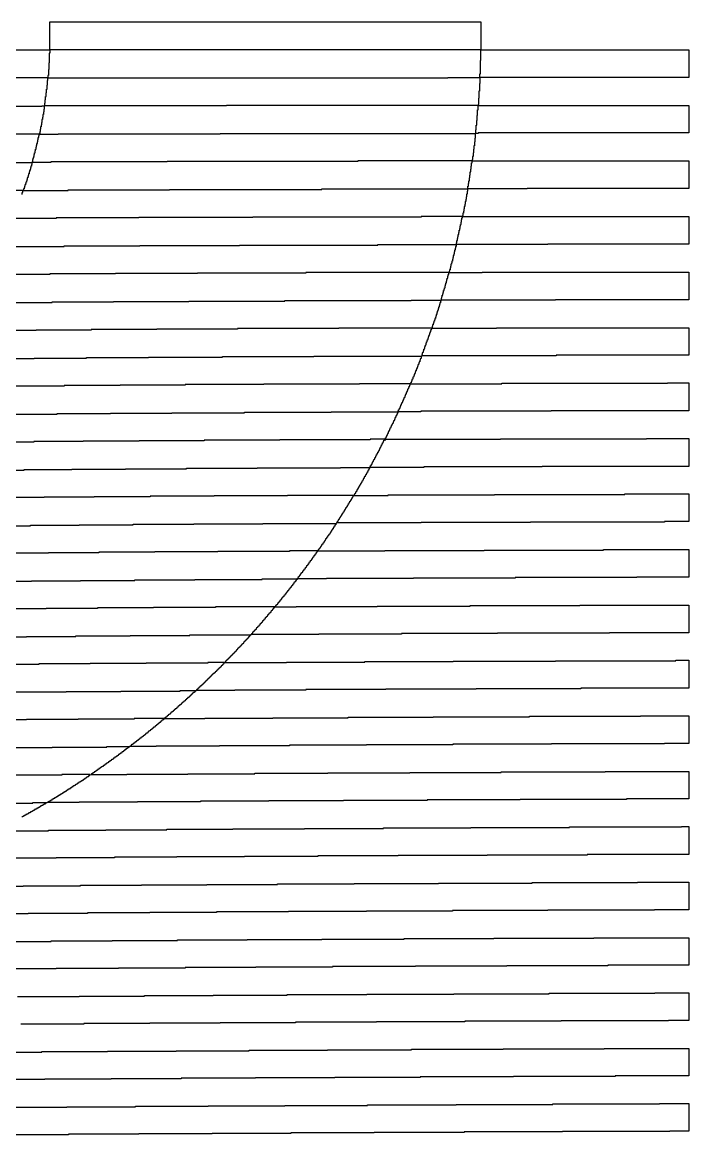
# Model space of a CAD drawing. Extents: x 600 to 5400, y 600 to 5400.
# Drawn here: x 3948 to 5400, y 607 to 3029 of the extents above; entities that cross this region are included whole.
import ezdxf

# ---------------------------------------------------------------- set-up
doc = ezdxf.new("R2010")
doc.units = 0
doc.layers.add('LG_12_W2000_ZP600_INV_LG', color=5, linetype='CONTINUOUS')

msp = doc.modelspace()

# ---------------------------------------------------------------- linework, layer by layer
at = {"layer": 'LG_12_W2000_ZP600_INV_LG'}
for points in [[(4947, 3030), (4947, 2969), (4008, 2969), (4008, 3030)], [(5400, 2969), (5400, 2909), (4945, 2909), (4945, 2917), (4946, 2917), (4946, 2946), (4947, 2946), (4947, 2969)], [(4945, 2909), (4945, 2896), (4944, 2896), (4944, 2879), (4943, 2879), (4943, 2864), (4942, 2864), (4942, 2850), (4941, 2850), (4941, 2848), (4393, 2848), (4393, 2847), (3997, 2847), (3997, 2853), (3998, 2853), (3998, 2860), (3999, 2860), (3999, 2867), (4000, 2867), (4000, 2875), (4001, 2875), (4001, 2883), (4002, 2883), (4002, 2892), (4003, 2892), (4003, 2902), (4004, 2902), (4004, 2908), (4875, 2908), (4875, 2909)], [(5400, 2848), (5400, 2788), (4941, 2788), (4941, 2787), (4936, 2787), (4936, 2795), (4937, 2795), (4937, 2805), (4938, 2805), (4938, 2815), (4939, 2815), (4939, 2826), (4940, 2826), (4940, 2838), (4941, 2838), (4941, 2848)], [(4936, 2787), (4936, 2786), (4935, 2786), (4935, 2777), (4934, 2777), (4934, 2769), (4933, 2769), (4933, 2760), (4932, 2760), (4932, 2753), (4931, 2753), (4931, 2745), (4930, 2745), (4930, 2737), (4929, 2737), (4929, 2730), (4928, 2730), (4928, 2727), (4679, 2727), (4679, 2726), (4264, 2726), (4264, 2725), (4010, 2725), (4010, 2724), (3970, 2724), (3970, 2726), (3971, 2726), (3971, 2730), (3972, 2730), (3972, 2734), (3973, 2734), (3973, 2737), (3974, 2737), (3974, 2741), (3975, 2741), (3975, 2745), (3976, 2745), (3976, 2749), (3977, 2749), (3977, 2753), (3978, 2753), (3978, 2757), (3979, 2757), (3979, 2761), (3980, 2761), (3980, 2765), (3981, 2765), (3981, 2769), (3982, 2769), (3982, 2773), (3983, 2773), (3983, 2778), (3984, 2778), (3984, 2782), (3985, 2782), (3985, 2785), (4026, 2785), (4026, 2786), (4379, 2786), (4379, 2787)], [(5400, 2727), (5400, 2667), (5048, 2667), (5048, 2666), (4919, 2666), (4919, 2672), (4920, 2672), (4920, 2678), (4921, 2678), (4921, 2684), (4922, 2684), (4922, 2690), (4923, 2690), (4923, 2696), (4924, 2696), (4924, 2703), (4925, 2703), (4925, 2709), (4926, 2709), (4926, 2716), (4927, 2716), (4927, 2723), (4928, 2723), (4928, 2727)], [(5400, 2606), (5400, 2546), (5093, 2546), (5093, 2545), (4894, 2545), (4894, 2549), (4895, 2549), (4895, 2554), (4896, 2554), (4896, 2558), (4897, 2558), (4897, 2562), (4898, 2562), (4898, 2567), (4899, 2567), (4899, 2571), (4900, 2571), (4900, 2576), (4901, 2576), (4901, 2580), (4902, 2580), (4902, 2585), (4903, 2585), (4903, 2589), (4904, 2589), (4904, 2594), (4905, 2594), (4905, 2599), (4906, 2599), (4906, 2603), (4907, 2603), (4907, 2606)], [(5400, 2485), (5400, 2425), (5110, 2425), (5110, 2424), (4860, 2424), (4860, 2425), (4861, 2425), (4861, 2428), (4862, 2428), (4862, 2431), (4863, 2431), (4863, 2435), (4864, 2435), (4864, 2438), (4865, 2438), (4865, 2441), (4866, 2441), (4866, 2445), (4867, 2445), (4867, 2448), (4868, 2448), (4868, 2451), (4869, 2451), (4869, 2455), (4870, 2455), (4870, 2458), (4871, 2458), (4871, 2462), (4872, 2462), (4872, 2465), (4873, 2465), (4873, 2469), (4874, 2469), (4874, 2472), (4875, 2472), (4875, 2476), (4876, 2476), (4876, 2480), (4877, 2480), (4877, 2483), (4878, 2483), (4878, 2484), (4950, 2484), (4950, 2485)], [(5400, 2364), (5400, 2304), (5111, 2304), (5111, 2303), (4819, 2303), (4819, 2306), (4820, 2306), (4820, 2309), (4821, 2309), (4821, 2311), (4822, 2311), (4822, 2314), (4823, 2314), (4823, 2317), (4824, 2317), (4824, 2319), (4825, 2319), (4825, 2322), (4826, 2322), (4826, 2325), (4827, 2325), (4827, 2327), (4828, 2327), (4828, 2330), (4829, 2330), (4829, 2333), (4830, 2333), (4830, 2336), (4831, 2336), (4831, 2338), (4832, 2338), (4832, 2341), (4833, 2341), (4833, 2344), (4834, 2344), (4834, 2347), (4835, 2347), (4835, 2349), (4836, 2349), (4836, 2352), (4837, 2352), (4837, 2355), (4838, 2355), (4838, 2358), (4839, 2358), (4839, 2361), (4840, 2361), (4840, 2363), (4981, 2363), (4981, 2364)], [(5400, 2244), (5400, 2183), (5100, 2183), (5100, 2182), (4816, 2182), (4816, 2181), (4767, 2181), (4767, 2183), (4768, 2183), (4768, 2185), (4769, 2185), (4769, 2187), (4770, 2187), (4770, 2189), (4771, 2189), (4771, 2191), (4772, 2191), (4772, 2193), (4773, 2193), (4773, 2196), (4774, 2196), (4774, 2198), (4775, 2198), (4775, 2200), (4776, 2200), (4776, 2202), (4777, 2202), (4777, 2204), (4778, 2204), (4778, 2207), (4779, 2207), (4779, 2209), (4780, 2209), (4780, 2211), (4781, 2211), (4781, 2213), (4782, 2213), (4782, 2216), (4783, 2216), (4783, 2218), (4784, 2218), (4784, 2220), (4785, 2220), (4785, 2223), (4786, 2223), (4786, 2225), (4787, 2225), (4787, 2227), (4788, 2227), (4788, 2230), (4789, 2230), (4789, 2232), (4790, 2232), (4790, 2234), (4791, 2234), (4791, 2237), (4792, 2237), (4792, 2239), (4793, 2239), (4793, 2241), (4794, 2241), (4794, 2242), (4993, 2242), (4993, 2243), (5354, 2243), (5354, 2244)], [(5400, 2123), (5400, 2062), (5081, 2062), (5081, 2061), (4823, 2061), (4823, 2060), (4706, 2060), (4706, 2062), (4707, 2062), (4707, 2064), (4708, 2064), (4708, 2065), (4709, 2065), (4709, 2067), (4710, 2067), (4710, 2069), (4711, 2069), (4711, 2071), (4712, 2071), (4712, 2073), (4713, 2073), (4713, 2075), (4714, 2075), (4714, 2076), (4715, 2076), (4715, 2078), (4716, 2078), (4716, 2080), (4717, 2080), (4717, 2082), (4718, 2082), (4718, 2084), (4719, 2084), (4719, 2086), (4720, 2086), (4720, 2088), (4721, 2088), (4721, 2090), (4722, 2090), (4722, 2091), (4723, 2091), (4723, 2093), (4724, 2093), (4724, 2095), (4725, 2095), (4725, 2097), (4726, 2097), (4726, 2099), (4727, 2099), (4727, 2101), (4728, 2101), (4728, 2103), (4729, 2103), (4729, 2105), (4730, 2105), (4730, 2107), (4731, 2107), (4731, 2109), (4732, 2109), (4732, 2111), (4733, 2111), (4733, 2113), (4734, 2113), (4734, 2115), (4735, 2115), (4735, 2117), (4736, 2117), (4736, 2119), (4737, 2119), (4737, 2120), (4740, 2120), (4740, 2121), (4990, 2121), (4990, 2122), (5308, 2122), (5308, 2123)]]:
    msp.add_lwpolyline(points, close=True, dxfattribs=at)
for points in [[(3640, 2969), (4008, 2969), (4008, 2962), (4007, 2962), (4007, 2941), (4006, 2941), (4006, 2926), (4005, 2926), (4005, 2913), (4004, 2913), (4004, 2908), (3843, 2908)], [(3739, 2846), (3991, 2846), (3991, 2847), (3997, 2847), (3997, 2846), (3996, 2846), (3996, 2840), (3995, 2840), (3995, 2834), (3994, 2834), (3994, 2828), (3993, 2828), (3993, 2822), (3992, 2822), (3992, 2817), (3991, 2817), (3991, 2811), (3990, 2811), (3990, 2806), (3989, 2806), (3989, 2801), (3988, 2801), (3988, 2796), (3987, 2796), (3987, 2791), (3986, 2791), (3986, 2787), (3985, 2787), (3985, 2785), (3790, 2785)], [(3861, 2724), (3970, 2724), (3970, 2723), (3969, 2723), (3969, 2719), (3968, 2719), (3968, 2716), (3967, 2716), (3967, 2713), (3966, 2713), (3966, 2709), (3965, 2709), (3965, 2706), (3964, 2706), (3964, 2703), (3963, 2703), (3963, 2699), (3962, 2699), (3962, 2696), (3961, 2696), (3961, 2693), (3960, 2693), (3960, 2690), (3959, 2690), (3959, 2687), (3958, 2687), (3958, 2684), (3957, 2684), (3957, 2681), (3956, 2681), (3956, 2678), (3955, 2678), (3955, 2675), (3954, 2675), (3954, 2672), (3953, 2672), (3953, 2669), (3952, 2669), (3952, 2666), (3951, 2666), (3951, 2663), (4048, 2663), (4048, 2664), (4269, 2664), (4269, 2665), (4601, 2665), (4601, 2666), (4918, 2666), (4918, 2661), (4917, 2661), (4917, 2655), (4916, 2655), (4916, 2649), (4915, 2649), (4915, 2644), (4914, 2644), (4914, 2639), (4913, 2639), (4913, 2633), (4912, 2633), (4912, 2628), (4911, 2628), (4911, 2623), (4910, 2623), (4910, 2618), (4909, 2618), (4909, 2613), (4908, 2613), (4908, 2608), (4907, 2608), (4907, 2606), (4817, 2606), (4817, 2605), (4450, 2605), (4450, 2604), (4202, 2604), (4202, 2603), (4022, 2603), (4022, 2602), (3927, 2602)], [(3947, 2655), (3948, 2655), (3948, 2658), (3949, 2658), (3949, 2661), (3950, 2661), (3950, 2663), (3868, 2663)], [(3909, 2541), (4039, 2541), (4039, 2542), (4204, 2542), (4204, 2543), (4421, 2543), (4421, 2544), (4723, 2544), (4723, 2545), (4893, 2545), (4893, 2541), (4892, 2541), (4892, 2537), (4891, 2537), (4891, 2533), (4890, 2533), (4890, 2529), (4889, 2529), (4889, 2525), (4888, 2525), (4888, 2521), (4887, 2521), (4887, 2517), (4886, 2517), (4886, 2513), (4885, 2513), (4885, 2509), (4884, 2509), (4884, 2505), (4883, 2505), (4883, 2502), (4882, 2502), (4882, 2498), (4881, 2498), (4881, 2494), (4880, 2494), (4880, 2490), (4879, 2490), (4879, 2487), (4878, 2487), (4878, 2484), (4566, 2484), (4566, 2483), (4330, 2483), (4330, 2482), (4151, 2482), (4151, 2481), (4008, 2481), (4008, 2480), (3892, 2480)], [(3902, 2419), (4013, 2419), (4013, 2420), (4147, 2420), (4147, 2421), (4311, 2421), (4311, 2422), (4520, 2422), (4520, 2423), (4795, 2423), (4795, 2424), (4860, 2424), (4860, 2422), (4859, 2422), (4859, 2418), (4858, 2418), (4858, 2415), (4857, 2415), (4857, 2412), (4856, 2412), (4856, 2409), (4855, 2409), (4855, 2406), (4854, 2406), (4854, 2403), (4853, 2403), (4853, 2400), (4852, 2400), (4852, 2397), (4851, 2397), (4851, 2393), (4850, 2393), (4850, 2390), (4849, 2390), (4849, 2387), (4848, 2387), (4848, 2384), (4847, 2384), (4847, 2381), (4846, 2381), (4846, 2378), (4845, 2378), (4845, 2375), (4844, 2375), (4844, 2373), (4843, 2373), (4843, 2370), (4842, 2370), (4842, 2367), (4841, 2367), (4841, 2364), (4840, 2364), (4840, 2363), (4638, 2363), (4638, 2362), (4417, 2362), (4417, 2361), (4241, 2361), (4241, 2360), (4098, 2360), (4098, 2359), (3978, 2359), (3978, 2358), (3876, 2358)], [(3875, 2297), (3974, 2297), (3974, 2298), (4088, 2298), (4088, 2299), (4223, 2299), (4223, 2300), (4384, 2300), (4384, 2301), (4583, 2301), (4583, 2302), (4818, 2302), (4818, 2301), (4817, 2301), (4817, 2298), (4816, 2298), (4816, 2296), (4815, 2296), (4815, 2293), (4814, 2293), (4814, 2290), (4813, 2290), (4813, 2288), (4812, 2288), (4812, 2285), (4811, 2285), (4811, 2283), (4810, 2283), (4810, 2280), (4809, 2280), (4809, 2278), (4808, 2278), (4808, 2275), (4807, 2275), (4807, 2273), (4806, 2273), (4806, 2270), (4805, 2270), (4805, 2268), (4804, 2268), (4804, 2265), (4803, 2265), (4803, 2263), (4802, 2263), (4802, 2260), (4801, 2260), (4801, 2258), (4800, 2258), (4800, 2256), (4799, 2256), (4799, 2253), (4798, 2253), (4798, 2251), (4797, 2251), (4797, 2248), (4796, 2248), (4796, 2246), (4795, 2246), (4795, 2244), (4794, 2244), (4794, 2242), (4683, 2242), (4683, 2241), (4474, 2241), (4474, 2240), (4303, 2240), (4303, 2239), (4161, 2239), (4161, 2238), (4039, 2238), (4039, 2237), (3934, 2237)], [(3922, 2176), (4024, 2176), (4024, 2177), (4140, 2177), (4140, 2178), (4274, 2178), (4274, 2179), (4432, 2179), (4432, 2180), (4621, 2180), (4621, 2181), (4767, 2181), (4767, 2180), (4766, 2180), (4766, 2178), (4765, 2178), (4765, 2176), (4764, 2176), (4764, 2174), (4763, 2174), (4763, 2172), (4762, 2172), (4762, 2170), (4761, 2170), (4761, 2168), (4760, 2168), (4760, 2165), (4759, 2165), (4759, 2163), (4758, 2163), (4758, 2161), (4757, 2161), (4757, 2159), (4756, 2159), (4756, 2157), (4755, 2157), (4755, 2155), (4754, 2155), (4754, 2153), (4753, 2153), (4753, 2151), (4752, 2151), (4752, 2149), (4751, 2149), (4751, 2147), (4750, 2147), (4750, 2145), (4749, 2145), (4749, 2143), (4748, 2143), (4748, 2141), (4747, 2141), (4747, 2139), (4746, 2139), (4746, 2137), (4745, 2137), (4745, 2134), (4744, 2134), (4744, 2132), (4743, 2132), (4743, 2130), (4742, 2130), (4742, 2128), (4741, 2128), (4741, 2126), (4740, 2126), (4740, 2124), (4739, 2124), (4739, 2123), (4738, 2123), (4738, 2121), (4706, 2121), (4706, 2120), (4509, 2120), (4509, 2119), (4344, 2119), (4344, 2118), (4203, 2118), (4203, 2117), (4081, 2117), (4081, 2116), (3973, 2116), (3973, 2115), (3877, 2115)], [(3858, 2054), (3952, 2054), (3952, 2055), (4056, 2055), (4056, 2056), (4173, 2056), (4173, 2057), (4306, 2057), (4306, 2058), (4460, 2058), (4460, 2059), (4641, 2059), (4641, 2060), (4705, 2060), (4705, 2058), (4704, 2058), (4704, 2056), (4703, 2056), (4703, 2055), (4702, 2055), (4702, 2053), (4701, 2053), (4701, 2051), (4700, 2051), (4700, 2049), (4699, 2049), (4699, 2047), (4698, 2047), (4698, 2046), (4697, 2046), (4697, 2044), (4696, 2044), (4696, 2042), (4695, 2042), (4695, 2040), (4694, 2040), (4694, 2039), (4693, 2039), (4693, 2037), (4692, 2037), (4692, 2035), (4691, 2035), (4691, 2033), (4690, 2033), (4690, 2031), (4689, 2031), (4689, 2030), (4688, 2030), (4688, 2028), (4687, 2028), (4687, 2026), (4686, 2026), (4686, 2025), (4685, 2025), (4685, 2023), (4684, 2023), (4684, 2021), (4683, 2021), (4683, 2019), (4682, 2019), (4682, 2018), (4681, 2018), (4681, 2016), (4680, 2016), (4680, 2014), (4679, 2014), (4679, 2013), (4678, 2013), (4678, 2011), (4677, 2011), (4677, 2009), (4676, 2009), (4676, 2007), (4675, 2007), (4675, 2006), (4674, 2006), (4674, 2004), (4673, 2004), (4673, 2002), (4672, 2002), (4672, 2001), (4671, 2001), (4671, 1999), (4745, 1999), (4745, 2000), (4977, 2000), (4977, 2001), (5261, 2001), (5261, 2002), (5400, 2002), (5400, 1942), (5347, 1942), (5347, 1941), (5055, 1941), (5055, 1940), (4817, 1940), (4817, 1939), (4633, 1939), (4633, 1940), (4634, 1940), (4634, 1941), (4635, 1941), (4635, 1943), (4636, 1943), (4636, 1944), (4637, 1944), (4637, 1946), (4638, 1946), (4638, 1947), (4639, 1947), (4639, 1949), (4640, 1949), (4640, 1951), (4641, 1951), (4641, 1952), (4642, 1952), (4642, 1954), (4643, 1954), (4643, 1955), (4644, 1955), (4644, 1957), (4645, 1957), (4645, 1958), (4646, 1958), (4646, 1960), (4647, 1960), (4647, 1962), (4648, 1962), (4648, 1963), (4649, 1963), (4649, 1965), (4650, 1965), (4650, 1966), (4651, 1966), (4651, 1968), (4652, 1968), (4652, 1970), (4653, 1970), (4653, 1971), (4654, 1971), (4654, 1973), (4655, 1973), (4655, 1974), (4656, 1974), (4656, 1976), (4657, 1976), (4657, 1978), (4658, 1978), (4658, 1979), (4659, 1979), (4659, 1981), (4660, 1981), (4660, 1983), (4661, 1983), (4661, 1984), (4662, 1984), (4662, 1986), (4663, 1986), (4663, 1987), (4664, 1987), (4664, 1989), (4665, 1989), (4665, 1991), (4666, 1991), (4666, 1992), (4667, 1992), (4667, 1994), (4668, 1994), (4668, 1996), (4669, 1996), (4669, 1997), (4670, 1997), (4670, 1999), (4526, 1999), (4526, 1998), (4366, 1998), (4366, 1997), (4227, 1997), (4227, 1996), (4105, 1996), (4105, 1995), (3996, 1995), (3996, 1994), (3898, 1994)], [(3870, 1933), (3966, 1933), (3966, 1934), (4072, 1934), (4072, 1935), (4190, 1935), (4190, 1936), (4322, 1936), (4322, 1937), (4472, 1937), (4472, 1938), (4632, 1938), (4632, 1937), (4631, 1937), (4631, 1935), (4630, 1935), (4630, 1934), (4629, 1934), (4629, 1932), (4628, 1932), (4628, 1931), (4627, 1931), (4627, 1929), (4626, 1929), (4626, 1928), (4625, 1928), (4625, 1926), (4624, 1926), (4624, 1924), (4623, 1924), (4623, 1923), (4622, 1923), (4622, 1921), (4621, 1921), (4621, 1920), (4620, 1920), (4620, 1918), (4619, 1918), (4619, 1917), (4618, 1917), (4618, 1915), (4617, 1915), (4617, 1914), (4616, 1914), (4616, 1913), (4615, 1913), (4615, 1911), (4614, 1911), (4614, 1910), (4613, 1910), (4613, 1908), (4612, 1908), (4612, 1907), (4611, 1907), (4611, 1905), (4610, 1905), (4610, 1904), (4609, 1904), (4609, 1902), (4608, 1902), (4608, 1901), (4607, 1901), (4607, 1899), (4606, 1899), (4606, 1898), (4605, 1898), (4605, 1896), (4604, 1896), (4604, 1895), (4603, 1895), (4603, 1893), (4602, 1893), (4602, 1892), (4601, 1892), (4601, 1891), (4600, 1891), (4600, 1889), (4599, 1889), (4599, 1888), (4598, 1888), (4598, 1886), (4597, 1886), (4597, 1885), (4596, 1885), (4596, 1883), (4595, 1883), (4595, 1882), (4594, 1882), (4594, 1881), (4593, 1881), (4593, 1879), (4592, 1879), (4592, 1878), (4738, 1878), (4738, 1879), (4954, 1879), (4954, 1880), (5214, 1880), (5214, 1881), (5400, 1881), (5400, 1821), (5287, 1821), (5287, 1820), (5022, 1820), (5022, 1819), (4800, 1819), (4800, 1818), (4611, 1818), (4611, 1817), (4547, 1817), (4547, 1818), (4548, 1818), (4548, 1819), (4549, 1819), (4549, 1820), (4550, 1820), (4550, 1822), (4551, 1822), (4551, 1823), (4552, 1823), (4552, 1824), (4553, 1824), (4553, 1826), (4554, 1826), (4554, 1827), (4555, 1827), (4555, 1828), (4556, 1828), (4556, 1830), (4557, 1830), (4557, 1831), (4558, 1831), (4558, 1832), (4559, 1832), (4559, 1834), (4560, 1834), (4560, 1835), (4561, 1835), (4561, 1836), (4562, 1836), (4562, 1838), (4563, 1838), (4563, 1839), (4564, 1839), (4564, 1840), (4565, 1840), (4565, 1842), (4566, 1842), (4566, 1843), (4567, 1843), (4567, 1844), (4568, 1844), (4568, 1846), (4569, 1846), (4569, 1847), (4570, 1847), (4570, 1848), (4571, 1848), (4571, 1850), (4572, 1850), (4572, 1851), (4573, 1851), (4573, 1853), (4574, 1853), (4574, 1854), (4575, 1854), (4575, 1855), (4576, 1855), (4576, 1857), (4577, 1857), (4577, 1858), (4578, 1858), (4578, 1859), (4579, 1859), (4579, 1861), (4580, 1861), (4580, 1862), (4581, 1862), (4581, 1864), (4582, 1864), (4582, 1865), (4583, 1865), (4583, 1866), (4584, 1866), (4584, 1868), (4585, 1868), (4585, 1869), (4586, 1869), (4586, 1871), (4587, 1871), (4587, 1872), (4588, 1872), (4588, 1873), (4589, 1873), (4589, 1875), (4590, 1875), (4590, 1876), (4591, 1876), (4591, 1878), (4530, 1878), (4530, 1877), (4374, 1877), (4374, 1876), (4237, 1876), (4237, 1875), (4115, 1875), (4115, 1874), (4005, 1874), (4005, 1873), (3904, 1873)], [(3869, 1812), (3968, 1812), (3968, 1813), (4075, 1813), (4075, 1814), (4193, 1814), (4193, 1815), (4324, 1815), (4324, 1816), (4471, 1816), (4471, 1817), (4547, 1817), (4547, 1816), (4546, 1816), (4546, 1815), (4545, 1815), (4545, 1814), (4544, 1814), (4544, 1813), (4543, 1813), (4543, 1811), (4542, 1811), (4542, 1810), (4541, 1810), (4541, 1809), (4540, 1809), (4540, 1807), (4539, 1807), (4539, 1806), (4538, 1806), (4538, 1805), (4537, 1805), (4537, 1803), (4536, 1803), (4536, 1802), (4535, 1802), (4535, 1801), (4534, 1801), (4534, 1800), (4533, 1800), (4533, 1798), (4532, 1798), (4532, 1797), (4531, 1797), (4531, 1796), (4530, 1796), (4530, 1795), (4529, 1795), (4529, 1793), (4528, 1793), (4528, 1792), (4527, 1792), (4527, 1791), (4526, 1791), (4526, 1789), (4525, 1789), (4525, 1788), (4524, 1788), (4524, 1787), (4523, 1787), (4523, 1786), (4522, 1786), (4522, 1784), (4521, 1784), (4521, 1783), (4520, 1783), (4520, 1782), (4519, 1782), (4519, 1781), (4518, 1781), (4518, 1779), (4517, 1779), (4517, 1778), (4516, 1778), (4516, 1777), (4515, 1777), (4515, 1776), (4514, 1776), (4514, 1775), (4513, 1775), (4513, 1773), (4512, 1773), (4512, 1772), (4511, 1772), (4511, 1771), (4510, 1771), (4510, 1770), (4509, 1770), (4509, 1768), (4508, 1768), (4508, 1767), (4507, 1767), (4507, 1766), (4506, 1766), (4506, 1765), (4505, 1765), (4505, 1763), (4504, 1763), (4504, 1762), (4503, 1762), (4503, 1761), (4502, 1761), (4502, 1760), (4501, 1760), (4501, 1759), (4500, 1759), (4500, 1757), (4499, 1757), (4499, 1756), (4545, 1756), (4545, 1757), (4721, 1757), (4721, 1758), (4924, 1758), (4924, 1759), (5163, 1759), (5163, 1760), (5400, 1760), (5400, 1700), (5227, 1700), (5227, 1699), (4983, 1699), (4983, 1698), (4774, 1698), (4774, 1697), (4594, 1697), (4594, 1696), (4447, 1696), (4447, 1697), (4448, 1697), (4448, 1698), (4449, 1698), (4449, 1699), (4450, 1699), (4450, 1701), (4451, 1701), (4451, 1702), (4452, 1702), (4452, 1703), (4453, 1703), (4453, 1704), (4454, 1704), (4454, 1705), (4455, 1705), (4455, 1706), (4456, 1706), (4456, 1707), (4457, 1707), (4457, 1708), (4458, 1708), (4458, 1710), (4459, 1710), (4459, 1711), (4460, 1711), (4460, 1712), (4461, 1712), (4461, 1713), (4462, 1713), (4462, 1714), (4463, 1714), (4463, 1715), (4464, 1715), (4464, 1716), (4465, 1716), (4465, 1717), (4466, 1717), (4466, 1719), (4467, 1719), (4467, 1720), (4468, 1720), (4468, 1721), (4469, 1721), (4469, 1722), (4470, 1722), (4470, 1723), (4471, 1723), (4471, 1724), (4472, 1724), (4472, 1726), (4473, 1726), (4473, 1727), (4474, 1727), (4474, 1728), (4475, 1728), (4475, 1729), (4476, 1729), (4476, 1730), (4477, 1730), (4477, 1731), (4478, 1731), (4478, 1733), (4479, 1733), (4479, 1734), (4480, 1734), (4480, 1735), (4481, 1735), (4481, 1736), (4482, 1736), (4482, 1737), (4483, 1737), (4483, 1738), (4484, 1738), (4484, 1740), (4485, 1740), (4485, 1741), (4486, 1741), (4486, 1742), (4487, 1742), (4487, 1743), (4488, 1743), (4488, 1744), (4489, 1744), (4489, 1745), (4490, 1745), (4490, 1747), (4491, 1747), (4491, 1748), (4492, 1748), (4492, 1749), (4493, 1749), (4493, 1750), (4494, 1750), (4494, 1751), (4495, 1751), (4495, 1753), (4496, 1753), (4496, 1754), (4497, 1754), (4497, 1755), (4498, 1755), (4498, 1756), (4369, 1756), (4369, 1755), (4234, 1755), (4234, 1754), (4112, 1754), (4112, 1753), (4000, 1753), (4000, 1752), (3898, 1752)], [(3856, 1691), (3957, 1691), (3957, 1692), (4065, 1692), (4065, 1693), (4183, 1693), (4183, 1694), (4313, 1694), (4313, 1695), (4445, 1695), (4445, 1694), (4444, 1694), (4444, 1693), (4443, 1693), (4443, 1692), (4442, 1692), (4442, 1691), (4441, 1691), (4441, 1689), (4440, 1689), (4440, 1688), (4439, 1688), (4439, 1687), (4438, 1687), (4438, 1686), (4437, 1686), (4437, 1685), (4436, 1685), (4436, 1684), (4435, 1684), (4435, 1683), (4434, 1683), (4434, 1682), (4433, 1682), (4433, 1681), (4432, 1681), (4432, 1680), (4431, 1680), (4431, 1679), (4430, 1679), (4430, 1677), (4429, 1677), (4429, 1676), (4428, 1676), (4428, 1675), (4427, 1675), (4427, 1674), (4426, 1674), (4426, 1673), (4425, 1673), (4425, 1672), (4424, 1672), (4424, 1671), (4423, 1671), (4423, 1670), (4422, 1670), (4422, 1669), (4421, 1669), (4421, 1668), (4420, 1668), (4420, 1667), (4419, 1667), (4419, 1666), (4418, 1666), (4418, 1665), (4417, 1665), (4417, 1664), (4416, 1664), (4416, 1663), (4415, 1663), (4415, 1661), (4414, 1661), (4414, 1660), (4413, 1660), (4413, 1659), (4412, 1659), (4412, 1658), (4411, 1658), (4411, 1657), (4410, 1657), (4410, 1656), (4409, 1656), (4409, 1655), (4408, 1655), (4408, 1654), (4407, 1654), (4407, 1653), (4406, 1653), (4406, 1652), (4405, 1652), (4405, 1651), (4404, 1651), (4404, 1650), (4403, 1650), (4403, 1649), (4402, 1649), (4402, 1648), (4401, 1648), (4401, 1647), (4400, 1647), (4400, 1646), (4399, 1646), (4399, 1645), (4398, 1645), (4398, 1644), (4397, 1644), (4397, 1643), (4396, 1643), (4396, 1642), (4395, 1642), (4395, 1641), (4394, 1641), (4394, 1640), (4393, 1640), (4393, 1639), (4392, 1639), (4392, 1638), (4391, 1638), (4391, 1637), (4390, 1637), (4390, 1636), (4389, 1636), (4389, 1635), (4524, 1635), (4524, 1636), (4694, 1636), (4694, 1637), (4887, 1637), (4887, 1638), (5110, 1638), (5110, 1639), (5372, 1639), (5372, 1640), (5400, 1640), (5400, 1579), (5165, 1579), (5165, 1578), (4937, 1578), (4937, 1577), (4740, 1577), (4740, 1576), (4566, 1576), (4566, 1575), (4411, 1575), (4411, 1574), (4327, 1574), (4327, 1575), (4328, 1575), (4328, 1576), (4329, 1576), (4329, 1577), (4330, 1577), (4330, 1578), (4331, 1578), (4331, 1579), (4332, 1579), (4332, 1580), (4333, 1580), (4333, 1581), (4334, 1581), (4334, 1582), (4335, 1582), (4335, 1583), (4336, 1583), (4336, 1584), (4337, 1584), (4337, 1585), (4339, 1585), (4339, 1586), (4340, 1586), (4340, 1587), (4341, 1587), (4341, 1588), (4342, 1588), (4342, 1589), (4343, 1589), (4343, 1590), (4344, 1590), (4344, 1591), (4345, 1591), (4345, 1592), (4346, 1592), (4346, 1593), (4347, 1593), (4347, 1594), (4348, 1594), (4348, 1595), (4349, 1595), (4349, 1596), (4350, 1596), (4350, 1597), (4351, 1597), (4351, 1598), (4352, 1598), (4352, 1599), (4353, 1599), (4353, 1600), (4354, 1600), (4354, 1601), (4355, 1601), (4355, 1602), (4356, 1602), (4356, 1603), (4357, 1603), (4357, 1604), (4358, 1604), (4358, 1605), (4359, 1605), (4359, 1606), (4360, 1606), (4360, 1607), (4361, 1607), (4361, 1608), (4362, 1608), (4362, 1609), (4363, 1609), (4363, 1610), (4364, 1610), (4364, 1611), (4365, 1611), (4365, 1612), (4367, 1612), (4367, 1613), (4368, 1613), (4368, 1614), (4369, 1614), (4369, 1615), (4370, 1615), (4370, 1616), (4371, 1616), (4371, 1617), (4372, 1617), (4372, 1618), (4373, 1618), (4373, 1619), (4374, 1619), (4374, 1620), (4375, 1620), (4375, 1621), (4376, 1621), (4376, 1622), (4377, 1622), (4377, 1623), (4378, 1623), (4378, 1624), (4379, 1624), (4379, 1625), (4380, 1625), (4380, 1626), (4381, 1626), (4381, 1627), (4382, 1627), (4382, 1628), (4383, 1628), (4383, 1629), (4384, 1629), (4384, 1630), (4385, 1630), (4385, 1631), (4386, 1631), (4386, 1632), (4387, 1632), (4387, 1633), (4388, 1633), (4388, 1635), (4352, 1635), (4352, 1634), (4218, 1634), (4218, 1633), (4096, 1633), (4096, 1632), (3984, 1632), (3984, 1631), (3880, 1631)], [(3934, 1571), (4044, 1571), (4044, 1572), (4163, 1572), (4163, 1573), (4292, 1573), (4292, 1574), (4326, 1574), (4326, 1573), (4325, 1573), (4325, 1572), (4324, 1572), (4324, 1571), (4323, 1571), (4323, 1570), (4321, 1570), (4321, 1569), (4320, 1569), (4320, 1568), (4319, 1568), (4319, 1567), (4318, 1567), (4318, 1566), (4317, 1566), (4317, 1565), (4316, 1565), (4316, 1564), (4315, 1564), (4315, 1563), (4314, 1563), (4314, 1562), (4313, 1562), (4313, 1561), (4312, 1561), (4312, 1560), (4311, 1560), (4311, 1559), (4309, 1559), (4309, 1558), (4308, 1558), (4308, 1557), (4307, 1557), (4307, 1556), (4306, 1556), (4306, 1555), (4305, 1555), (4305, 1554), (4304, 1554), (4304, 1553), (4303, 1553), (4303, 1552), (4302, 1552), (4302, 1551), (4301, 1551), (4301, 1550), (4299, 1550), (4299, 1549), (4298, 1549), (4298, 1548), (4297, 1548), (4297, 1547), (4296, 1547), (4296, 1546), (4295, 1546), (4295, 1545), (4294, 1545), (4294, 1544), (4293, 1544), (4293, 1543), (4292, 1543), (4292, 1542), (4290, 1542), (4290, 1541), (4289, 1541), (4289, 1540), (4288, 1540), (4288, 1539), (4287, 1539), (4287, 1538), (4286, 1538), (4286, 1537), (4285, 1537), (4285, 1536), (4284, 1536), (4284, 1535), (4283, 1535), (4283, 1534), (4281, 1534), (4281, 1533), (4280, 1533), (4280, 1532), (4279, 1532), (4279, 1531), (4278, 1531), (4278, 1530), (4277, 1530), (4277, 1529), (4276, 1529), (4276, 1528), (4274, 1528), (4274, 1527), (4273, 1527), (4273, 1526), (4272, 1526), (4272, 1525), (4271, 1525), (4271, 1524), (4270, 1524), (4270, 1523), (4269, 1523), (4269, 1522), (4267, 1522), (4267, 1521), (4266, 1521), (4266, 1520), (4265, 1520), (4265, 1519), (4264, 1519), (4264, 1518), (4263, 1518), (4263, 1517), (4262, 1517), (4262, 1516), (4260, 1516), (4260, 1515), (4259, 1515), (4259, 1514), (4258, 1514), (4258, 1513), (4346, 1513), (4346, 1514), (4494, 1514), (4494, 1515), (4658, 1515), (4658, 1516), (4843, 1516), (4843, 1517), (5053, 1517), (5053, 1518), (5295, 1518), (5295, 1519), (5400, 1519), (5400, 1459), (5347, 1459), (5347, 1458), (5101, 1458), (5101, 1457), (4886, 1457), (4886, 1456), (4698, 1456), (4698, 1455), (4530, 1455), (4530, 1454), (4378, 1454), (4378, 1453), (4240, 1453), (4240, 1452), (4182, 1452), (4182, 1453), (4184, 1453), (4184, 1454), (4185, 1454), (4185, 1455), (4186, 1455), (4186, 1456), (4187, 1456), (4187, 1457), (4189, 1457), (4189, 1458), (4190, 1458), (4190, 1459), (4191, 1459), (4191, 1460), (4193, 1460), (4193, 1461), (4194, 1461), (4194, 1462), (4195, 1462), (4195, 1463), (4197, 1463), (4197, 1464), (4198, 1464), (4198, 1465), (4199, 1465), (4199, 1466), (4200, 1466), (4200, 1467), (4202, 1467), (4202, 1468), (4203, 1468), (4203, 1469), (4204, 1469), (4204, 1470), (4205, 1470), (4205, 1471), (4207, 1471), (4207, 1472), (4208, 1472), (4208, 1473), (4209, 1473), (4209, 1474), (4211, 1474), (4211, 1475), (4212, 1475), (4212, 1476), (4213, 1476), (4213, 1477), (4214, 1477), (4214, 1478), (4216, 1478), (4216, 1479), (4217, 1479), (4217, 1480), (4218, 1480), (4218, 1481), (4219, 1481), (4219, 1482), (4221, 1482), (4221, 1483), (4222, 1483), (4222, 1484), (4223, 1484), (4223, 1485), (4224, 1485), (4224, 1486), (4225, 1486), (4225, 1487), (4227, 1487), (4227, 1488), (4228, 1488), (4228, 1489), (4229, 1489), (4229, 1490), (4230, 1490), (4230, 1491), (4232, 1491), (4232, 1492), (4233, 1492), (4233, 1493), (4234, 1493), (4234, 1494), (4235, 1494), (4235, 1495), (4237, 1495), (4237, 1496), (4238, 1496), (4238, 1497), (4239, 1497), (4239, 1498), (4240, 1498), (4240, 1499), (4241, 1499), (4241, 1500), (4243, 1500), (4243, 1501), (4244, 1501), (4244, 1502), (4245, 1502), (4245, 1503), (4246, 1503), (4246, 1504), (4247, 1504), (4247, 1505), (4249, 1505), (4249, 1506), (4250, 1506), (4250, 1507), (4251, 1507), (4251, 1508), (4252, 1508), (4252, 1509), (4253, 1509), (4253, 1510), (4255, 1510), (4255, 1511), (4256, 1511), (4256, 1512), (4257, 1512), (4257, 1513), (4192, 1513), (4192, 1512), (4070, 1512), (4070, 1511), (3957, 1511), (3957, 1510), (3851, 1510)], [(3901, 1450), (4013, 1450), (4013, 1451), (4132, 1451), (4132, 1452), (4181, 1452), (4181, 1451), (4180, 1451), (4180, 1450), (4178, 1450), (4178, 1449), (4177, 1449), (4177, 1448), (4176, 1448), (4176, 1447), (4174, 1447), (4174, 1446), (4173, 1446), (4173, 1445), (4172, 1445), (4172, 1444), (4170, 1444), (4170, 1443), (4169, 1443), (4169, 1442), (4168, 1442), (4168, 1441), (4166, 1441), (4166, 1440), (4165, 1440), (4165, 1439), (4164, 1439), (4164, 1438), (4162, 1438), (4162, 1437), (4161, 1437), (4161, 1436), (4160, 1436), (4160, 1435), (4158, 1435), (4158, 1434), (4157, 1434), (4157, 1433), (4156, 1433), (4156, 1432), (4154, 1432), (4154, 1431), (4153, 1431), (4153, 1430), (4152, 1430), (4152, 1429), (4150, 1429), (4150, 1428), (4149, 1428), (4149, 1427), (4147, 1427), (4147, 1426), (4146, 1426), (4146, 1425), (4145, 1425), (4145, 1424), (4143, 1424), (4143, 1423), (4142, 1423), (4142, 1422), (4141, 1422), (4141, 1421), (4139, 1421), (4139, 1420), (4138, 1420), (4138, 1419), (4136, 1419), (4136, 1418), (4135, 1418), (4135, 1417), (4134, 1417), (4134, 1416), (4132, 1416), (4132, 1415), (4131, 1415), (4131, 1414), (4129, 1414), (4129, 1413), (4128, 1413), (4128, 1412), (4127, 1412), (4127, 1411), (4125, 1411), (4125, 1410), (4124, 1410), (4124, 1409), (4122, 1409), (4122, 1408), (4121, 1408), (4121, 1407), (4119, 1407), (4119, 1406), (4118, 1406), (4118, 1405), (4117, 1405), (4117, 1404), (4115, 1404), (4115, 1403), (4114, 1403), (4114, 1402), (4112, 1402), (4112, 1401), (4111, 1401), (4111, 1400), (4109, 1400), (4109, 1399), (4108, 1399), (4108, 1398), (4107, 1398), (4107, 1397), (4105, 1397), (4105, 1396), (4104, 1396), (4104, 1395), (4102, 1395), (4102, 1394), (4101, 1394), (4101, 1393), (4099, 1393), (4099, 1392), (4098, 1392), (4098, 1391), (4176, 1391), (4176, 1392), (4309, 1392), (4309, 1393), (4455, 1393), (4455, 1394), (4614, 1394), (4614, 1395), (4792, 1395), (4792, 1396), (4991, 1396), (4991, 1397), (5218, 1397), (5218, 1398), (5400, 1398), (5400, 1338), (5264, 1338), (5264, 1337), (5033, 1337), (5033, 1336), (4830, 1336), (4830, 1335), (4648, 1335), (4648, 1334), (4485, 1334), (4485, 1333), (4336, 1333), (4336, 1332), (4199, 1332), (4199, 1331), (4072, 1331), (4072, 1330), (4003, 1330), (4003, 1331), (4004, 1331), (4004, 1332), (4006, 1332), (4006, 1333), (4008, 1333), (4008, 1334), (4009, 1334), (4009, 1335), (4011, 1335), (4011, 1336), (4013, 1336), (4013, 1337), (4014, 1337), (4014, 1338), (4016, 1338), (4016, 1339), (4017, 1339), (4017, 1340), (4019, 1340), (4019, 1341), (4021, 1341), (4021, 1342), (4022, 1342), (4022, 1343), (4024, 1343), (4024, 1344), (4026, 1344), (4026, 1345), (4027, 1345), (4027, 1346), (4029, 1346), (4029, 1347), (4030, 1347), (4030, 1348), (4032, 1348), (4032, 1349), (4034, 1349), (4034, 1350), (4035, 1350), (4035, 1351), (4037, 1351), (4037, 1352), (4038, 1352), (4038, 1353), (4040, 1353), (4040, 1354), (4042, 1354), (4042, 1355), (4043, 1355), (4043, 1356), (4045, 1356), (4045, 1357), (4046, 1357), (4046, 1358), (4048, 1358), (4048, 1359), (4049, 1359), (4049, 1360), (4051, 1360), (4051, 1361), (4053, 1361), (4053, 1362), (4054, 1362), (4054, 1363), (4056, 1363), (4056, 1364), (4057, 1364), (4057, 1365), (4059, 1365), (4059, 1366), (4060, 1366), (4060, 1367), (4062, 1367), (4062, 1368), (4063, 1368), (4063, 1369), (4065, 1369), (4065, 1370), (4066, 1370), (4066, 1371), (4068, 1371), (4068, 1372), (4069, 1372), (4069, 1373), (4071, 1373), (4071, 1374), (4072, 1374), (4072, 1375), (4074, 1375), (4074, 1376), (4076, 1376), (4076, 1377), (4077, 1377), (4077, 1378), (4079, 1378), (4079, 1379), (4080, 1379), (4080, 1380), (4082, 1380), (4082, 1381), (4083, 1381), (4083, 1382), (4085, 1382), (4085, 1383), (4086, 1383), (4086, 1384), (4087, 1384), (4087, 1385), (4089, 1385), (4089, 1386), (4090, 1386), (4090, 1387), (4092, 1387), (4092, 1388), (4093, 1388), (4093, 1389), (4095, 1389), (4095, 1390), (4096, 1390), (4096, 1391), (4034, 1391), (4034, 1390), (3919, 1390)], [(3858, 1329), (3971, 1329), (3971, 1330), (4001, 1330), (4001, 1329), (3999, 1329), (3999, 1328), (3998, 1328), (3998, 1327), (3996, 1327), (3996, 1326), (3994, 1326), (3994, 1325), (3993, 1325), (3993, 1324), (3991, 1324), (3991, 1323), (3989, 1323), (3989, 1322), (3987, 1322), (3987, 1321), (3986, 1321), (3986, 1320), (3984, 1320), (3984, 1319), (3982, 1319), (3982, 1318), (3981, 1318), (3981, 1317), (3979, 1317), (3979, 1316), (3977, 1316), (3977, 1315), (3975, 1315), (3975, 1314), (3974, 1314), (3974, 1313), (3972, 1313), (3972, 1312), (3970, 1312), (3970, 1311), (3969, 1311), (3969, 1310), (3967, 1310), (3967, 1309), (3965, 1309), (3965, 1308), (3963, 1308), (3963, 1307), (3961, 1307), (3961, 1306), (3960, 1306), (3960, 1305), (3958, 1305), (3958, 1304), (3956, 1304), (3956, 1303), (3954, 1303), (3954, 1302), (3953, 1302), (3953, 1301), (3951, 1301), (3951, 1300), (3949, 1300), (3949, 1299), (3947, 1299)], [(3893, 1269), (4005, 1269), (4005, 1270), (4130, 1270), (4130, 1271), (4263, 1271), (4263, 1272), (4407, 1272), (4407, 1273), (4563, 1273), (4563, 1274), (4735, 1274), (4735, 1275), (4925, 1275), (4925, 1276), (5140, 1276), (5140, 1277), (5384, 1277), (5384, 1278), (5400, 1278), (5400, 1217), (5179, 1217), (5179, 1216), (4961, 1216), (4961, 1215), (4767, 1215), (4767, 1214), (4592, 1214), (4592, 1213), (4432, 1213), (4432, 1212), (4285, 1212), (4285, 1211), (4149, 1211), (4149, 1210), (4022, 1210), (4022, 1209), (3901, 1209)], [(3831, 1148), (3950, 1148), (3950, 1149), (4075, 1149), (4075, 1150), (4208, 1150), (4208, 1151), (4350, 1151), (4350, 1152), (4504, 1152), (4504, 1153), (4671, 1153), (4671, 1154), (4855, 1154), (4855, 1155), (5059, 1155), (5059, 1156), (5288, 1156), (5288, 1157), (5400, 1157), (5400, 1097), (5325, 1097), (5325, 1096), (5093, 1096), (5093, 1095), (4885, 1095), (4885, 1094), (4698, 1094), (4698, 1093), (4528, 1093), (4528, 1092), (4371, 1092), (4371, 1091), (4226, 1091), (4226, 1090), (4090, 1090), (4090, 1089), (3961, 1089), (3961, 1088), (3840, 1088)], [(3884, 1028), (4011, 1028), (4011, 1029), (4144, 1029), (4144, 1030), (4286, 1030), (4286, 1031), (4438, 1031), (4438, 1032), (4601, 1032), (4601, 1033), (4780, 1033), (4780, 1034), (4975, 1034), (4975, 1035), (5193, 1035), (5193, 1036), (5400, 1036), (5400, 976), (5224, 976), (5224, 975), (5004, 975), (5004, 974), (4805, 974), (4805, 973), (4624, 973), (4624, 972), (4457, 972), (4457, 971), (4303, 971), (4303, 970), (4158, 970), (4158, 969), (4022, 969), (4022, 968), (3892, 968)], [(3938, 908), (4072, 908), (4072, 909), (4214, 909), (4214, 910), (4364, 910), (4364, 911), (4525, 911), (4525, 912), (4699, 912), (4699, 913), (4888, 913), (4888, 914), (5096, 914), (5096, 915), (5326, 915), (5326, 916), (5400, 916), (5400, 856), (5356, 856), (5356, 855), (5122, 855), (5122, 854), (4912, 854), (4912, 853), (4720, 853), (4720, 852), (4543, 852), (4543, 851), (4379, 851), (4379, 850), (4226, 850), (4226, 849), (4082, 849), (4082, 848), (3945, 848)], [(3856, 787), (3991, 787), (3991, 788), (4134, 788), (4134, 789), (4283, 789), (4283, 790), (4442, 790), (4442, 791), (4613, 791), (4613, 792), (4796, 792), (4796, 793), (4996, 793), (4996, 794), (5216, 794), (5216, 795), (5400, 795), (5400, 735), (5240, 735), (5240, 734), (5018, 734), (5018, 733), (4815, 733), (4815, 732), (4629, 732), (4629, 731), (4456, 731), (4456, 730), (4294, 730), (4294, 729), (4142, 729), (4142, 728), (3997, 728), (3997, 727), (3859, 727)], [(3902, 667), (4045, 667), (4045, 668), (4195, 668), (4195, 669), (4353, 669), (4353, 670), (4520, 670), (4520, 671), (4700, 671), (4700, 672), (4893, 672), (4893, 673), (5104, 673), (5104, 674), (5336, 674), (5336, 675), (5400, 675), (5400, 615), (5359, 615), (5359, 614), (5125, 614), (5125, 613), (4911, 613), (4911, 612), (4715, 612), (4715, 611), (4533, 611), (4533, 610), (4362, 610), (4362, 609), (4202, 609), (4202, 608), (4049, 608), (4049, 607), (3904, 607)]]:
    msp.add_lwpolyline(points, dxfattribs=at)

doc.saveas('drawing.dxf')
